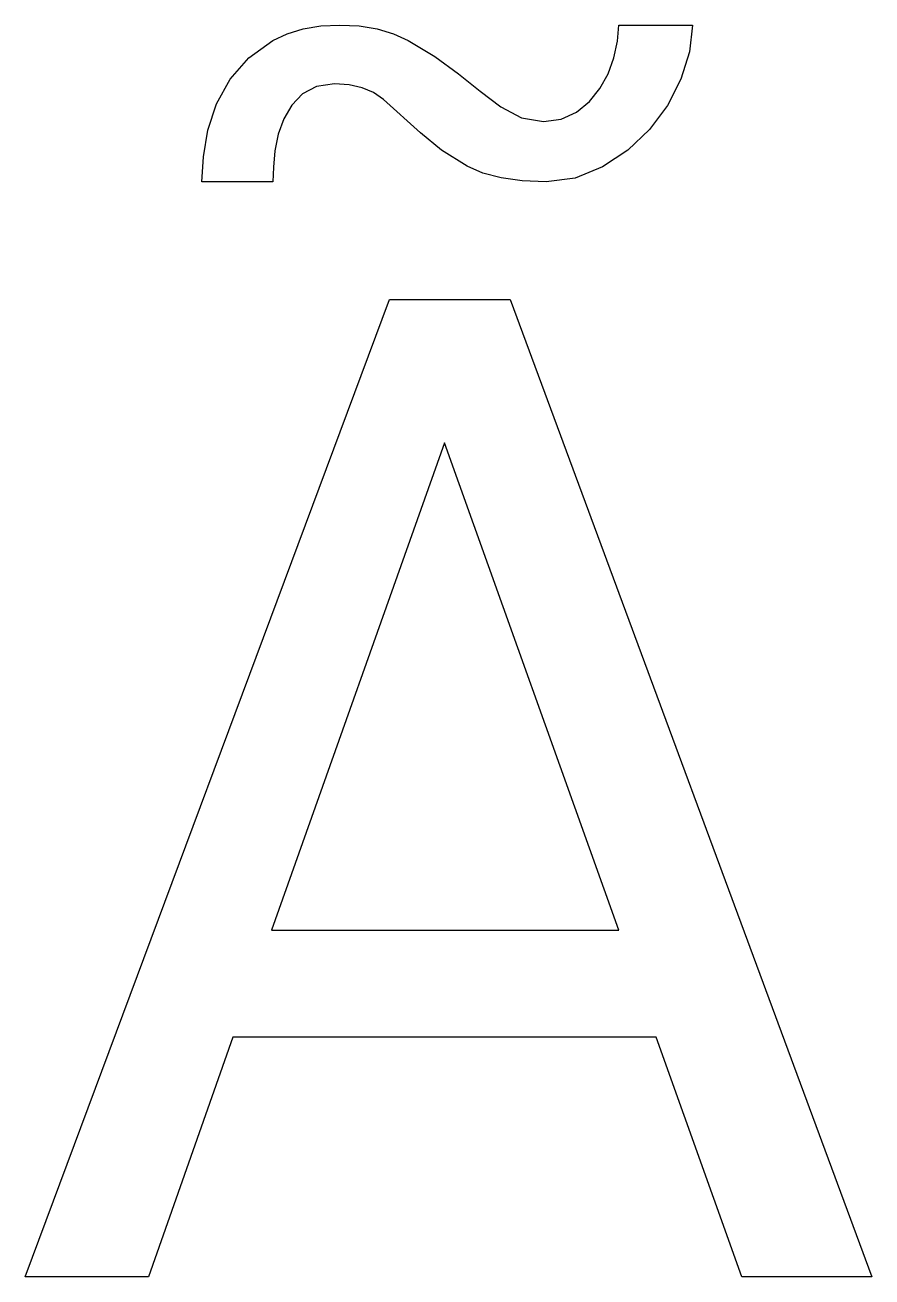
# Model space of a CAD drawing. Extents: x 0.5 to 9.3, y 0 to 13.
import ezdxf

# ---------------------------------------------------------------- set-up
doc = ezdxf.new("R2010")
doc.units = 0
doc.layers.get('0').update_dxf_attribs({"linetype": 'CONTINUOUS'})

msp = doc.modelspace()

# ---------------------------------------------------------------- linework, layer by layer
at = {"color": 0}
for p, q in [((3.55029, 12.9762), (3.75, 12.9861)), ((3.75, 12.9861), (3.95053, 12.9762)), ((6.62668, 12.8177), (6.63889, 12.9861)), ((6.63889, 12.9861), (7.40278, 12.9861)), ((7.40278, 12.9861), (7.37326, 12.7067)), ((3.05556, 12.8264), (3.20307, 12.8963)), ((3.20307, 12.8963), (3.368, 12.9462)), ((3.368, 12.9462), (3.55029, 12.9762)), ((3.95053, 12.9762), (4.13542, 12.9462)), ((4.13542, 12.9462), (4.30469, 12.8963)), ((4.30469, 12.8963), (4.45833, 12.8264)), ((2.80556, 12.6459), (3.05556, 12.8264)), ((4.45833, 12.8264), (4.73438, 12.6597)), ((6.59028, 12.6458), (6.62668, 12.8177)), ((2.61111, 12.4236), (2.80556, 12.6459)), ((4.73438, 12.6597), (4.97917, 12.4792)), ((6.52951, 12.4792), (6.59028, 12.6458)), ((7.37326, 12.7067), (7.28472, 12.4236)), ((4.97917, 12.4792), (5.20313, 12.3003)), ((6.44444, 12.3264), (6.52951, 12.4792)), ((2.47049, 12.1703), (2.61111, 12.4236)), ((3.50694, 12.349), (3.36111, 12.2708)), ((3.69444, 12.375), (3.50694, 12.349)), ((3.84586, 12.3651), (3.69444, 12.375)), ((3.98085, 12.3351), (3.84586, 12.3651)), ((7.28472, 12.4236), (7.14404, 12.151)), ((3.36111, 12.2708), (3.24994, 12.1545)), ((4.09933, 12.2852), (3.98085, 12.3351)), ((4.20139, 12.2153), (4.09933, 12.2852)), ((4.58333, 11.8681), (4.20139, 12.2153)), ((5.20313, 12.3003), (5.41667, 12.1389)), ((6.33501, 12.1928), (6.44444, 12.3264)), ((2.38194, 11.8958), (2.47049, 12.1703)), ((3.24994, 12.1545), (3.16667, 12.0139)), ((5.41667, 12.1389), (5.63194, 12.0244)), ((6.04335, 12.0104), (6.20139, 12.0833)), ((6.20139, 12.0833), (6.33501, 12.1928)), ((7.14404, 12.151), (6.95833, 11.9028)), ((3.16667, 12.0139), (3.10938, 11.8542)), ((5.63194, 12.0244), (5.86111, 11.9861)), ((5.86111, 11.9861), (6.04335, 12.0104)), ((2.33507, 11.6198), (2.38194, 11.8958)), ((3.10938, 11.8542), (3.07639, 11.6806)), ((4.80203, 11.6876), (4.58333, 11.8681)), ((6.95833, 11.9028), (6.73258, 11.6874)), ((5.06944, 11.5208), (4.80203, 11.6876)), ((2.31944, 11.3611), (2.33507, 11.6198)), ((3.07639, 11.6806), (3.06076, 11.5104)), ((6.73258, 11.6874), (6.47222, 11.5139)), ((3.06076, 11.5104), (3.05556, 11.3611)), ((5.23003, 11.451), (5.06944, 11.5208)), ((5.42014, 11.401), (5.23003, 11.451)), ((6.47222, 11.5139), (6.1875, 11.3994)), ((3.05556, 11.3611), (2.31944, 11.3611)), ((5.63975, 11.3711), (5.42014, 11.401)), ((5.88889, 11.3611), (5.63975, 11.3711)), ((6.1875, 11.3994), (5.88889, 11.3611)), ((0.48611, 0), (4.26389, 10.1389)), ((4.26389, 10.1389), (5.51389, 10.1389)), ((5.51389, 10.1389), (9.26389, 0)), ((4.83333, 8.65278), (3.04167, 3.59722)), ((6.63889, 3.59722), (4.83333, 8.65278)), ((3.04167, 3.59722), (6.63889, 3.59722)), ((2.63889, 2.48611), (1.76389, 0)), ((7.02778, 2.48611), (2.63889, 2.48611)), ((7.91667, 0), (7.02778, 2.48611)), ((1.76389, 0), (0.48611, 0)), ((9.26389, 0), (7.91667, 0))]:
    msp.add_line(p, q, dxfattribs=at)

doc.saveas('drawing.dxf')
